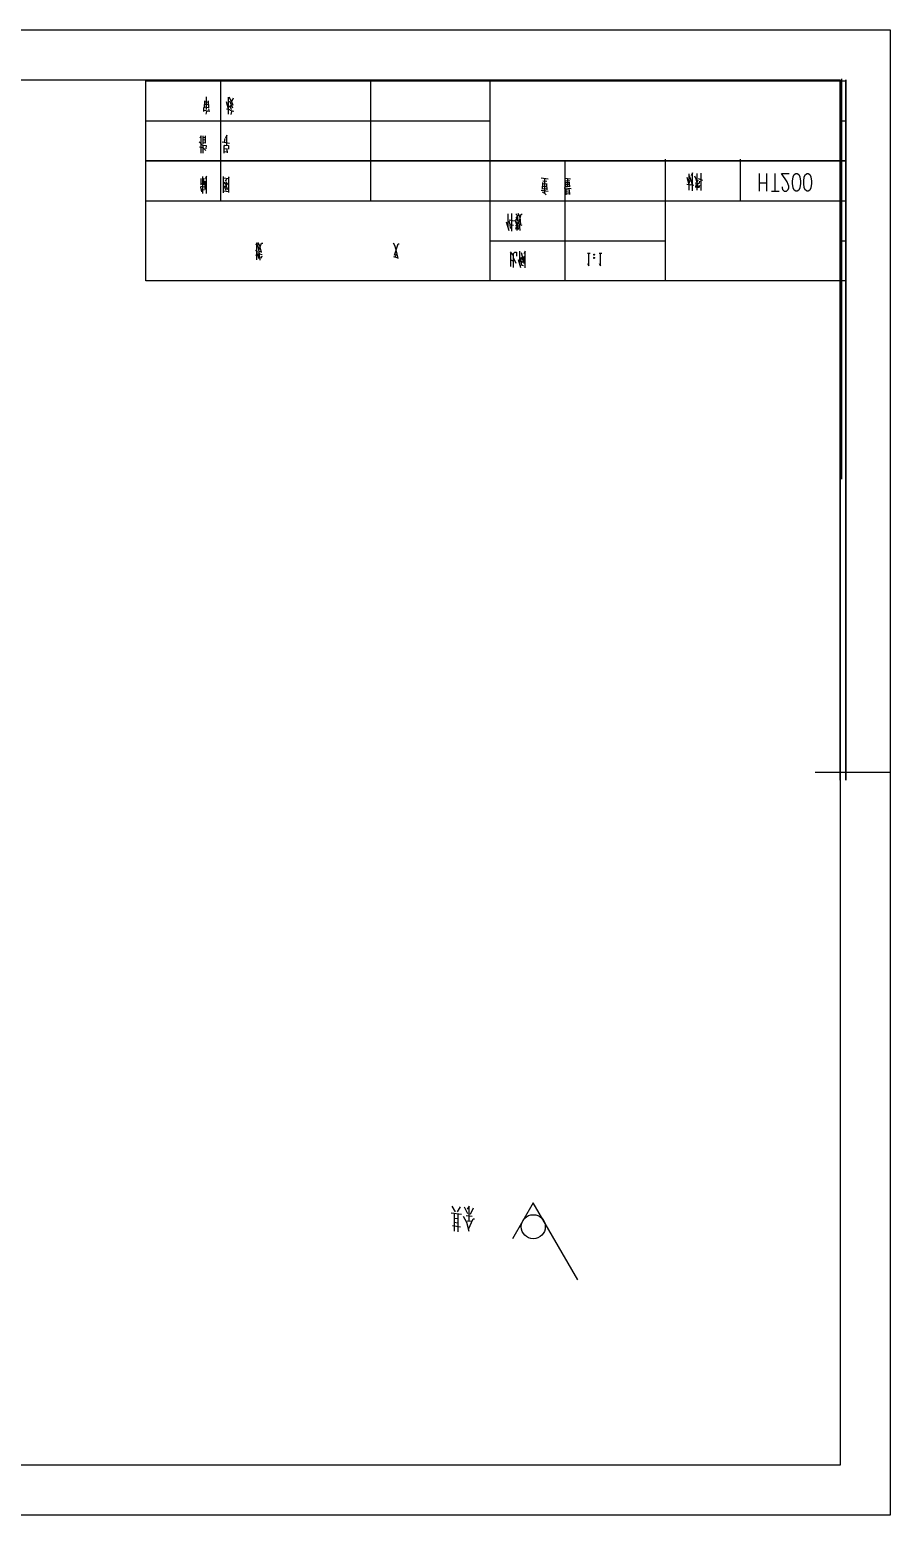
# Model space of a CAD drawing. Header units: millimetres. Extents: x 0 to 420, y 0 to 297.
# Drawn here: x 247.9 to 420, y 0.1 to 297 of the extents above; entities that cross this region are included whole.
import ezdxf

# ---------------------------------------------------------------- set-up
doc = ezdxf.new("R2010")
doc.units = ezdxf.units.MM
doc.layers.add('PDF_GEOMETRY', color=7, linetype='CONTINUOUS')

msp = doc.modelspace()

# ---------------------------------------------------------------- linework, layer by layer
at = {"layer": 'PDF_GEOMETRY'}
for p, q in [((286.120417, 262.822972), (286.120417, 286.825972)), ((316.113583, 262.822972), (316.113583, 286.825972)), ((339.94725, 287.037639), (339.94725, 246.820972)), ((354.943833, 287.037639), (354.943833, 286.825972)), ((374.946333, 287.037639), (374.946333, 286.825972)), ((389.942917, 287.037639), (389.942917, 286.825972)), ((409.945417, 287.037639), (409.945417, 260.536972)), ((409.945417, 147.041306), (409.945417, 287.037639)), ((410.252333, 287.206972), (410.252333, 207.207556)), ((282.881917, 281.407306), (282.903083, 282.836056)), ((282.903083, 282.677306), (283.6545, 282.560889)), ((282.98775, 282.137556), (283.548667, 282.063472)), ((283.294667, 281.058056), (283.294667, 283.640389)), ((283.707417, 281.407306), (283.6545, 282.836056)), ((287.655, 281.174472), (287.295167, 282.634972)), ((287.655, 280.126722), (287.655, 283.566306)), ((288.533417, 281.364972), (287.919583, 282.751389)), ((288.332333, 282.677306), (288.63925, 283.449889)), ((282.754917, 280.708806), (282.702, 281.481389)), ((282.754917, 280.941639), (283.855583, 280.782889)), ((282.881917, 281.597806), (283.675667, 281.481389)), ((283.167667, 280.169056), (283.315833, 280.708806)), ((283.887333, 280.708806), (283.728583, 281.248556)), ((287.295167, 281.206222), (287.919583, 281.058056)), ((287.655, 281.364972), (287.887833, 281.862389)), ((287.919583, 280.973389), (288.7345, 280.782889)), ((287.94075, 281.862389), (288.374667, 281.714222)), ((288.279417, 281.015722), (287.993667, 281.830639)), ((288.2265, 280.094972), (288.332333, 280.666472)), ((271.11325, 278.824972), (339.94725, 278.824972)), ((409.945417, 278.824972), (411.120167, 278.824972)), ((281.823583, 274.644556), (282.437417, 273.988389)), ((281.865917, 273.596806), (282.437417, 273.480389)), ((282.564417, 274.252972), (282.564417, 275.798139)), ((282.564417, 275.565306), (283.008917, 275.491222)), ((282.956, 274.951472), (282.564417, 275.025556)), ((282.564417, 274.485806), (283.05125, 274.411722)), ((282.564417, 273.406306), (283.104167, 272.898306)), ((283.083, 274.327056), (283.030083, 275.798139)), ((286.41675, 274.602222), (287.856083, 274.369389)), ((286.903583, 275.258389), (286.808333, 274.559889)), ((287.443333, 273.173472), (286.808333, 273.247556)), ((287.443333, 272.559639), (286.808333, 272.633722)), ((287.443333, 272.400889), (287.422167, 273.173472)), ((354.943833, 270.823972), (354.943833, 246.820972)), ((374.946333, 271.141472), (374.946333, 246.820972)), ((389.942917, 271.141472), (389.942917, 262.822972)), ((282.215167, 266.050889), (282.215167, 267.289139)), ((282.522083, 264.315222), (282.522083, 267.670139)), ((282.754917, 267.289139), (282.596167, 266.897556)), ((286.660167, 264.431639), (286.660167, 267.670139)), ((286.660167, 264.463389), (286.660167, 267.521972)), ((286.660167, 267.405556), (287.665583, 267.289139)), ((287.7185, 267.479639), (287.665583, 267.289139)), ((351.588917, 267.172722), (350.2025, 267.331472)), ((354.827417, 267.373806), (356.065667, 267.257389)), ((355.494167, 265.743972), (355.494167, 267.289139)), ((379.274917, 267.553722), (379.687667, 266.093222)), ((379.687667, 268.252222), (379.687667, 264.971389)), ((381.381, 264.971389), (381.381, 268.294556)), ((381.560917, 267.289139), (382.418167, 266.939889)), ((382.100667, 268.368639), (382.100667, 264.929056)), ((393.774083, 268.273389), (393.774083, 264.770306)), ((395.329833, 264.770306), (395.329833, 268.273389)), ((397.002, 264.770306), (397.002, 268.273389)), ((282.056417, 265.775722), (282.934833, 265.627556)), ((282.321, 264.622139), (282.16225, 265.585222)), ((282.215167, 266.283722), (282.807833, 266.167306)), ((282.268083, 265.161889), (282.829, 265.045472)), ((282.829, 266.050889), (282.754917, 267.246806)), ((283.008917, 265.119556), (283.008917, 266.749389)), ((287.739667, 264.622139), (286.660167, 264.780889)), ((287.221083, 264.929056), (286.808333, 265.818056)), ((287.041167, 266.749389), (287.30575, 267.172722)), ((287.072917, 265.320639), (287.401, 265.235972)), ((287.125833, 266.326056), (287.30575, 266.632972)), ((350.149583, 264.971389), (351.588917, 264.749139)), ((350.4565, 265.172472), (350.509417, 266.484806)), ((351.282, 266.675306), (350.48825, 266.791722)), ((350.48825, 265.320639), (351.31375, 265.204222)), ((351.387833, 266.135556), (350.509417, 266.251972)), ((350.562333, 265.786306), (351.176167, 265.712222)), ((350.901, 264.315222), (350.901, 267.215056)), ((351.366667, 265.013722), (351.282, 266.093222)), ((354.753333, 265.437056), (356.160917, 265.320639)), ((355.06025, 266.908139), (355.88575, 266.834056)), ((355.134333, 265.595806), (355.134333, 266.632972)), ((355.88575, 266.442472), (355.134333, 266.516556)), ((355.134333, 265.786306), (355.88575, 265.712222)), ((355.166083, 264.050639), (355.166083, 265.172472)), ((355.88575, 264.939639), (355.166083, 265.013722)), ((355.166083, 264.664472), (355.779917, 264.590389)), ((355.240167, 266.135556), (355.75875, 266.093222)), ((355.906917, 265.595806), (355.854, 266.442472)), ((355.906917, 264.124722), (355.854, 264.939639)), ((379.973417, 265.934472), (379.327833, 266.093222)), ((379.9205, 266.865806), (379.687667, 266.326056)), ((380.0475, 266.124972), (380.71425, 265.976806)), ((380.96825, 266.442472), (381.66675, 266.283722)), ((381.105833, 265.511139), (381.201083, 266.093222)), ((381.381, 266.516556), (381.592667, 267.013972)), ((381.613833, 265.437056), (381.465667, 266.326056)), ((381.772583, 266.209639), (381.92075, 266.781139)), ((381.772583, 265.468806), (381.899583, 265.934472)), ((393.774083, 266.442472), (395.329833, 266.442472)), ((396.218833, 264.770306), (397.785167, 264.770306)), ((271.11325, 262.822972), (411.120167, 262.822972)), ((355.166083, 264.283472), (355.88575, 264.209389)), ((343.778417, 256.801056), (343.238667, 258.579056)), ((343.577333, 257.541889), (343.577333, 260.198306)), ((343.75725, 259.002389), (344.762667, 258.854222)), ((344.297, 256.769306), (344.297, 260.314722)), ((345.40825, 257.922889), (344.96375, 258.960056)), ((345.048417, 259.192889), (345.588167, 259.002389)), ((345.40825, 256.885722), (345.40825, 258.653139)), ((345.40825, 257.996972), (345.683417, 258.504972)), ((343.990083, 258.081639), (344.656833, 257.965222)), ((345.048417, 257.965222), (345.78925, 257.806472)), ((345.143667, 257.192639), (345.270667, 257.732389)), ((345.66225, 257.076222), (345.556417, 257.848806)), ((345.842167, 258.081639), (346.329, 257.965222)), ((409.945417, 257.531306), (409.945417, 254.536222)), ((293.0525, 253.065139), (293.486417, 252.493639)), ((293.793333, 252.758222), (294.259, 252.641806)), ((339.94725, 254.821972), (374.946333, 254.821972)), ((343.958333, 252.631222), (344.529833, 251.943306)), ((345.948, 250.048889), (345.948, 252.789972)), ((409.945417, 254.821972), (411.120167, 254.821972)), ((293.0525, 252.027972), (293.518167, 251.911556)), ((293.5605, 252.292556), (294.386, 252.102056)), ((293.71925, 251.297722), (293.613417, 252.260806)), ((294.311917, 251.795139), (294.132, 251.297722)), ((321.59575, 251.371806), (320.7385, 251.604639)), ((321.056, 251.721056), (321.257083, 252.260806)), ((344.085333, 249.699639), (344.085333, 252.366639)), ((344.085333, 251.054306), (344.498083, 250.821472)), ((344.635667, 251.361222), (345.1225, 250.398139)), ((346.096167, 249.435056), (345.6305, 251.054306)), ((346.329, 250.006556), (346.04325, 251.477639)), ((346.127917, 250.048889), (346.61475, 249.900722)), ((346.180833, 251.096639), (346.329, 251.551722)), ((346.223167, 250.705056), (346.508917, 250.588639)), ((346.720583, 251.784556), (346.720583, 250.281722)), ((359.420583, 252.366639), (359.9815, 252.366639)), ((361.748917, 252.366639), (362.29925, 252.366639)), ((409.945417, 251.530556), (409.945417, 221.537389)), ((409.945417, 218.531722), (409.945417, 215.536639)), ((409.945417, 212.530972), (409.945417, 182.537806)), ((409.945417, 179.532139), (409.945417, 176.537056)), ((409.945417, 173.541972), (409.945417, 147.041306)), ((419.989, 148.544139), (404.992417, 148.544139)), ((332.20025, 60.522556), (334.253417, 60.226222)), ((332.284917, 61.856056), (333.015167, 60.691889)), ((332.856417, 56.871306), (332.856417, 60.406139)), ((332.856417, 59.474806), (333.4385, 59.358389)), ((333.480833, 60.755389), (334.062917, 61.739639)), ((333.59725, 56.701972), (333.554917, 60.289722)), ((335.491667, 60.342639), (334.86725, 61.676139)), ((335.174167, 60.003972), (336.412417, 59.887556)), ((336.031417, 60.289722), (336.64525, 61.506806)), ((332.433083, 57.971972), (334.020583, 57.739139)), ((332.856417, 58.670472), (333.4385, 58.554056)), ((335.37525, 58.956222), (336.221917, 58.839806)), ((335.682167, 57.273472), (336.571167, 59.305472)), ((336.571167, 59.305472), (336.878083, 59.305472))]:
    msp.add_line(p, q, dxfattribs=at)
for points in [[(0, 297.038889), (419.989, 297.038889), (419.989, 0.059972), (0, 0.059972)], [(9.990667, 287.048222), (409.998333, 287.048222), (409.998333, 10.050639), (9.990667, 10.050639)], [(411.120167, 246.820972), (271.11325, 246.820972), (271.11325, 286.825972), (411.120167, 286.825972)]]:
    msp.add_lwpolyline(points, close=True, dxfattribs=at)
for points in [[(411.120167, 147.041306), (411.120167, 287.037639), (411.120167, 147.041306)], [(288.586333, 281.904722), (288.300583, 282.634972), (287.81375, 283.566306)], [(282.204583, 272.358556), (282.204583, 275.798139), (281.950583, 275.332472)], [(282.564417, 272.358556), (282.564417, 273.871972), (282.67025, 273.946056), (283.188833, 273.903722), (283.157083, 273.247556)], [(286.808333, 272.326806), (286.808333, 273.787306), (286.935333, 273.946056), (287.676167, 273.871972), (287.655, 273.173472)], [(287.348083, 273.903722), (287.348083, 275.956889), (287.030583, 275.374806)], [(411.120167, 270.823972), (271.11325, 270.823972), (411.120167, 270.823972)], [(283.2735, 264.315222), (283.2735, 267.405556), (283.24175, 267.754806), (283.008917, 267.204472)], [(287.739667, 264.463389), (287.7185, 267.479639), (287.7185, 267.596056)], [(380.407333, 266.050889), (380.100417, 267.098639), (379.835833, 267.754806)], [(380.46025, 264.854972), (380.46025, 268.442722), (380.1745, 267.828889)], [(381.381, 266.357806), (381.148167, 267.130389), (380.925917, 267.754806)], [(398.3355, 265.606389), (398.3355, 265.437056), (398.451917, 265.108972), (398.55775, 264.939639), (398.78, 264.770306), (399.2245, 264.770306), (399.44675, 264.939639), (399.563167, 265.108972), (399.669, 265.437056), (399.669, 265.775722), (399.563167, 266.103806), (399.340917, 266.601222), (398.229667, 268.273389), (399.785417, 268.273389)], [(401.118917, 264.770306), (400.78025, 264.939639), (400.558, 265.437056), (400.452167, 266.273139), (400.452167, 266.770556), (400.558, 267.606639), (400.78025, 268.104056), (401.118917, 268.273389), (401.341167, 268.273389), (401.66925, 268.104056), (401.8915, 267.606639), (402.007917, 266.770556), (402.007917, 266.273139), (401.8915, 265.437056), (401.66925, 264.939639), (401.341167, 264.770306), (401.118917, 264.770306)], [(403.341417, 264.770306), (403.00275, 264.939639), (402.7805, 265.437056), (402.674667, 266.273139), (402.674667, 266.770556), (402.7805, 267.606639), (403.00275, 268.104056), (403.341417, 268.273389), (403.563667, 268.273389), (403.89175, 268.104056), (404.114, 267.606639), (404.230417, 266.770556), (404.230417, 266.273139), (404.114, 265.437056), (403.89175, 264.939639), (403.563667, 264.770306), (403.341417, 264.770306)], [(286.713083, 266.548306), (287.072917, 266.093222), (287.221083, 265.775722), (287.485667, 265.087806)], [(287.041167, 265.553472), (287.55975, 266.357806), (287.68675, 266.326056)], [(351.207917, 264.008306), (350.901, 264.315222), (350.435333, 264.548056)], [(344.043, 257.266722), (343.958333, 258.081639), (343.810167, 258.769556)], [(345.609333, 258.769556), (345.5035, 259.468056), (345.355333, 259.933722), (345.1225, 260.240639)], [(345.3765, 258.737806), (345.228333, 259.542139), (345.66225, 259.933722)], [(346.127917, 257.996972), (346.04325, 259.002389), (345.895083, 259.700889), (345.588167, 260.314722)], [(345.969167, 256.885722), (345.91625, 257.615972), (345.842167, 258.081639), (345.683417, 258.811889)], [(345.768083, 258.504972), (346.180833, 260.166556), (346.413667, 260.166556)], [(293.359417, 251.022556), (293.359417, 254.462139), (293.105417, 253.996472)], [(294.005, 250.980222), (293.793333, 252.715889), (293.666333, 253.414389), (293.4335, 254.070556)], [(294.280167, 252.525389), (294.005, 253.647222), (293.793333, 254.112889), (293.518167, 254.493889)], [(293.825083, 253.107472), (294.259, 254.377472), (294.513, 254.345722)], [(321.616917, 251.297722), (321.183, 253.033389), (320.89725, 253.922389), (320.64325, 254.345722)], [(320.823167, 251.985639), (321.59575, 254.261056), (321.796833, 254.261056)], [(344.635667, 249.509139), (344.635667, 252.292556), (344.910833, 252.599472), (345.228333, 252.599472), (345.228333, 251.784556)], [(346.149083, 252.483056), (346.434833, 251.519972), (346.540667, 250.514556)], [(346.974583, 249.435056), (346.974583, 252.747639), (346.720583, 252.250222)], [(359.420583, 250.281722), (359.69575, 249.868972), (359.69575, 252.366639)], [(360.690583, 252.065014), (360.691981, 252.087409), (360.695989, 252.108268), (360.702332, 252.127144), (360.710732, 252.14359), (360.720913, 252.15716), (360.732598, 252.167406), (360.745511, 252.173881), (360.759375, 252.176139), (360.773239, 252.173881), (360.786152, 252.167406), (360.797837, 252.15716), (360.808018, 252.14359), (360.816418, 252.127144), (360.822761, 252.108268), (360.826769, 252.087409), (360.828167, 252.065014)], [(360.828167, 252.065014), (360.826769, 252.042619), (360.822761, 252.02176), (360.816418, 252.002884), (360.808018, 251.986437), (360.797837, 251.972868), (360.786152, 251.962622), (360.773239, 251.956147), (360.759375, 251.953889), (360.745511, 251.956147), (360.732598, 251.962622), (360.720913, 251.972868), (360.710732, 251.986437), (360.702332, 252.002884), (360.695989, 252.02176), (360.691981, 252.042619), (360.690583, 252.065014)], [(360.690583, 251.430014), (360.691981, 251.452409), (360.695989, 251.473268), (360.702332, 251.492144), (360.710732, 251.50859), (360.720913, 251.52216), (360.732598, 251.532406), (360.745511, 251.538881), (360.759375, 251.541139), (360.773239, 251.538881), (360.786152, 251.532406), (360.797837, 251.52216), (360.808018, 251.50859), (360.816418, 251.492144), (360.822761, 251.473268), (360.826769, 251.452409), (360.828167, 251.430014)], [(360.828167, 251.430014), (360.826769, 251.407619), (360.822761, 251.38676), (360.816418, 251.367884), (360.808018, 251.351437), (360.797837, 251.337868), (360.786152, 251.327622), (360.773239, 251.321147), (360.759375, 251.318889), (360.745511, 251.321147), (360.732598, 251.327622), (360.720913, 251.337868), (360.710732, 251.351437), (360.702332, 251.367884), (360.695989, 251.38676), (360.691981, 251.407619), (360.690583, 251.430014)], [(360.701167, 252.065014), (360.702349, 252.081011), (360.705739, 252.09591), (360.711104, 252.109393), (360.71821, 252.12114), (360.726823, 252.130833), (360.736711, 252.138151), (360.747639, 252.142776), (360.759375, 252.144389), (360.771111, 252.142776), (360.782039, 252.138151), (360.791927, 252.130833), (360.80054, 252.12114), (360.807646, 252.109393), (360.813011, 252.09591), (360.816401, 252.081011), (360.817583, 252.065014)], [(360.817583, 252.065014), (360.816401, 252.049017), (360.813011, 252.034118), (360.807646, 252.020635), (360.80054, 252.008887), (360.791927, 251.999195), (360.782039, 251.991877), (360.771111, 251.987252), (360.759375, 251.985639), (360.747639, 251.987252), (360.736711, 251.991877), (360.726823, 251.999195), (360.71821, 252.008887), (360.711104, 252.020635), (360.705739, 252.034118), (360.702349, 252.049017), (360.701167, 252.065014)], [(360.701167, 251.430014), (360.702349, 251.446011), (360.705739, 251.46091), (360.711104, 251.474393), (360.71821, 251.48614), (360.726823, 251.495833), (360.736711, 251.503151), (360.747639, 251.507776), (360.759375, 251.509389), (360.771111, 251.507776), (360.782039, 251.503151), (360.791927, 251.495833), (360.80054, 251.48614), (360.807646, 251.474393), (360.813011, 251.46091), (360.816401, 251.446011), (360.817583, 251.430014)], [(360.817583, 251.430014), (360.816401, 251.414017), (360.813011, 251.399118), (360.807646, 251.385635), (360.80054, 251.373887), (360.791927, 251.364195), (360.782039, 251.356877), (360.771111, 251.352252), (360.759375, 251.350639), (360.747639, 251.352252), (360.736711, 251.356877), (360.726823, 251.364195), (360.71821, 251.373887), (360.711104, 251.385635), (360.705739, 251.399118), (360.702349, 251.414017), (360.701167, 251.430014)], [(360.722333, 252.065014), (360.723086, 252.076745), (360.725243, 252.087671), (360.728658, 252.097559), (360.73318, 252.106174), (360.738662, 252.113281), (360.744954, 252.118648), (360.751908, 252.12204), (360.759375, 252.123222), (360.766842, 252.12204), (360.773796, 252.118648), (360.780088, 252.113281), (360.78557, 252.106174), (360.790092, 252.097559), (360.793507, 252.087671), (360.795664, 252.076745), (360.796417, 252.065014)], [(360.796417, 252.065014), (360.795664, 252.053283), (360.793507, 252.042356), (360.790092, 252.032469), (360.78557, 252.023854), (360.780088, 252.016747), (360.773796, 252.01138), (360.766842, 252.007988), (360.759375, 252.006806), (360.751908, 252.007988), (360.744954, 252.01138), (360.738662, 252.016747), (360.73318, 252.023854), (360.728658, 252.032469), (360.725243, 252.042356), (360.723086, 252.053283), (360.722333, 252.065014)], [(360.722333, 251.430014), (360.723086, 251.441745), (360.725243, 251.452671), (360.728658, 251.462559), (360.73318, 251.471174), (360.738662, 251.478281), (360.744954, 251.483648), (360.751908, 251.48704), (360.759375, 251.488222), (360.766842, 251.48704), (360.773796, 251.483648), (360.780088, 251.478281), (360.78557, 251.471174), (360.790092, 251.462559), (360.793507, 251.452671), (360.795664, 251.441745), (360.796417, 251.430014)], [(360.796417, 251.430014), (360.795664, 251.418283), (360.793507, 251.407356), (360.790092, 251.397469), (360.78557, 251.388854), (360.780088, 251.381747), (360.773796, 251.37638), (360.766842, 251.372988), (360.759375, 251.371806), (360.751908, 251.372988), (360.744954, 251.37638), (360.738662, 251.381747), (360.73318, 251.388854), (360.728658, 251.397469), (360.725243, 251.407356), (360.723086, 251.418283), (360.722333, 251.430014)], [(360.7435, 252.065014), (360.743823, 252.070347), (360.744748, 252.075313), (360.746212, 252.079808), (360.748151, 252.083723), (360.750501, 252.086954), (360.753197, 252.089393), (360.756177, 252.090935), (360.759375, 252.091472), (360.762573, 252.090935), (360.765553, 252.089393), (360.768249, 252.086954), (360.770599, 252.083723), (360.772538, 252.079808), (360.774002, 252.075313), (360.774927, 252.070347), (360.77525, 252.065014)], [(360.77525, 252.065014), (360.774927, 252.059681), (360.774002, 252.054714), (360.772538, 252.05022), (360.770599, 252.046304), (360.768249, 252.043074), (360.765553, 252.040635), (360.762573, 252.039093), (360.759375, 252.038556), (360.756177, 252.039093), (360.753197, 252.040635), (360.750501, 252.043074), (360.748151, 252.046304), (360.746212, 252.05022), (360.744748, 252.054714), (360.743823, 252.059681), (360.7435, 252.065014)], [(360.7435, 251.430014), (360.743823, 251.435347), (360.744748, 251.440313), (360.746212, 251.444808), (360.748151, 251.448723), (360.750501, 251.451954), (360.753197, 251.454393), (360.756177, 251.455935), (360.759375, 251.456472), (360.762573, 251.455935), (360.765553, 251.454393), (360.768249, 251.451954), (360.770599, 251.448723), (360.772538, 251.444808), (360.774002, 251.440313), (360.774927, 251.435347), (360.77525, 251.430014)], [(360.77525, 251.430014), (360.774927, 251.424681), (360.774002, 251.419714), (360.772538, 251.41522), (360.770599, 251.411304), (360.768249, 251.408074), (360.765553, 251.405635), (360.762573, 251.404093), (360.759375, 251.403556), (360.756177, 251.404093), (360.753197, 251.405635), (360.750501, 251.408074), (360.748151, 251.411304), (360.746212, 251.41522), (360.744748, 251.419714), (360.743823, 251.424681), (360.7435, 251.430014)], [(361.748917, 250.281722), (362.024083, 249.868972), (362.024083, 252.366639)], [(357.494417, 47.155806), (348.604417, 62.554556), (344.45575, 55.357889)], [(335.798583, 56.818389), (335.332917, 58.606972), (334.67675, 59.771139)], [(335.798583, 58.903306), (335.798583, 61.856056), (335.37525, 61.273972)], [(351.006833, 57.755014), (350.958133, 57.271912), (350.818457, 56.821948), (350.597446, 56.414762), (350.304737, 56.059993), (349.94997, 55.767282), (349.542783, 55.546268), (349.092816, 55.40659), (348.609708, 55.357889), (348.1266, 55.40659), (347.676634, 55.546268), (347.269447, 55.767282), (346.91468, 56.059993), (346.621971, 56.414762), (346.400959, 56.821948), (346.261284, 57.271912), (346.212583, 57.755014), (346.261284, 58.238116), (346.400959, 58.68808), (346.621971, 59.095266), (346.91468, 59.450034), (347.269447, 59.742746), (347.676634, 59.96376), (348.1266, 60.103438), (348.609708, 60.152139), (349.092816, 60.103438), (349.542783, 59.96376), (349.94997, 59.742746), (350.304737, 59.450034), (350.597446, 59.095266), (350.818457, 58.68808), (350.958133, 58.238116), (351.006833, 57.755014)]]:
    msp.add_lwpolyline(points, dxfattribs=at)

doc.saveas('drawing.dxf')
